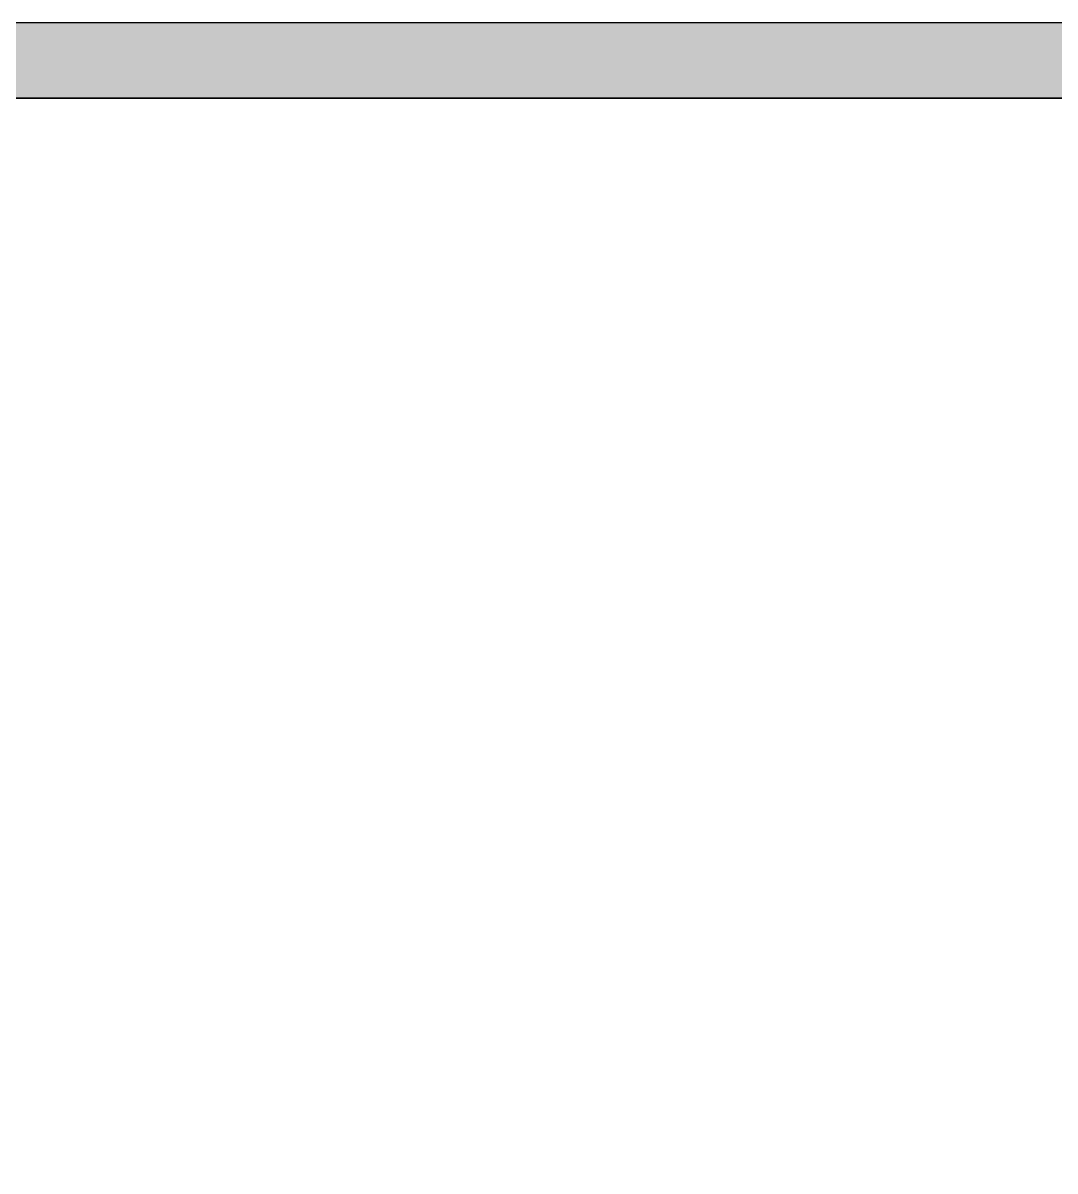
# Model space of a CAD drawing. Extents: x -1140 to 5605, y -816 to 1734.
# Drawn here: x 4278.2 to 4401.8, y 1586.2 to 1723.8 of the extents above; entities that cross this region are included whole.
import ezdxf

# ---------------------------------------------------------------- set-up
doc = ezdxf.new("R2010")
doc.units = 0
doc.header["$MEASUREMENT"] = 0
doc.layers.add('G-ANNO-TTLB', color=7, linetype='Continuous', lineweight=0)

msp = doc.modelspace()

# ---------------------------------------------------------------- hatches: boundary and pattern name
at = {"layer": 'G-ANNO-TTLB', "true_color": 0xff00ff, "transparency": 33554687}
h = msp.add_hatch(color=6, dxfattribs=at)
edge = h.paths.add_edge_path()
edge.add_spline(control_points=[(5285.56, -733.23), (5285.56, -733.23), (2356.04, -733.23), (2356.04, -733.23), (2356.04, -733.23), (2356.04, 1723.77), (2356.04, 1723.77), (2356.04, 1723.77), (5285.56, 1723.77), (5285.56, 1723.77), (5285.56, 1723.77), (5285.56, -733.23), (5285.56, -733.23)], knot_values=[0, 0, 0, 0, 1, 1, 1, 2, 2, 2, 3, 3, 3, 4, 4, 4, 4], degree=3, periodic=0)
edge = h.paths.add_edge_path()
edge.add_spline(control_points=[(2365.04, 1714.77), (2365.04, 1714.77), (2365.04, -724.23), (2365.04, -724.23), (2365.04, -724.23), (5276.56, -724.23), (5276.56, -724.23), (5276.56, -724.23), (5276.56, 1714.77), (5276.56, 1714.77), (5276.56, 1714.77), (2365.04, 1714.77), (2365.04, 1714.77)], knot_values=[0, 0, 0, 0, 1, 1, 1, 2, 2, 2, 3, 3, 3, 4, 4, 4, 4], degree=3, periodic=0)
edge.add_line((2365.04, 1714.77), (2365.04, 1714.77))

# ---------------------------------------------------------------- linework, layer by layer
at = {"layer": 'G-ANNO-TTLB', "color": 6, "lineweight": 30, "true_color": 0xff00ff}
for p, q in [((5285.56, 1723.77), (2356.04, 1723.77)), ((5276.56, 1714.77), (2365.04, 1714.77)), ((2365.04, 1714.77), (5276.56, 1714.77))]:
    msp.add_line(p, q, dxfattribs=at)
at = {"layer": 'G-ANNO-TTLB', "color": 18, "lineweight": 0, "true_color": 0x000000}
msp.add_lwpolyline([(2365.04, -724.23), (2365.04, 1714.77), (5276.56, 1714.77), (5276.56, -724.23)], close=True, dxfattribs=at)
at = {"layer": 'G-ANNO-TTLB'}
for points in [[(5285.56, -733.23), (5285.56, -733.23), (2356.04, -733.23), (2356.04, -733.23), (2356.04, -733.23), (2356.04, 1723.77), (2356.04, 1723.77), (2356.04, 1723.77), (5285.56, 1723.77), (5285.56, 1723.77), (5285.56, 1723.77), (5285.56, -733.23), (5285.56, -733.23)], [(2365.04, 1714.77), (2365.04, 1714.77), (2365.04, -724.23), (2365.04, -724.23), (2365.04, -724.23), (5276.56, -724.23), (5276.56, -724.23), (5276.56, -724.23), (5276.56, 1714.77), (5276.56, 1714.77), (5276.56, 1714.77), (2365.04, 1714.77), (2365.04, 1714.77)]]:
    msp.add_open_spline(points, degree=3, knots=[0, 0, 0, 0, 1, 1, 1, 2, 2, 2, 3, 3, 3, 4, 4, 4, 4], dxfattribs=at)

doc.saveas('drawing.dxf')
